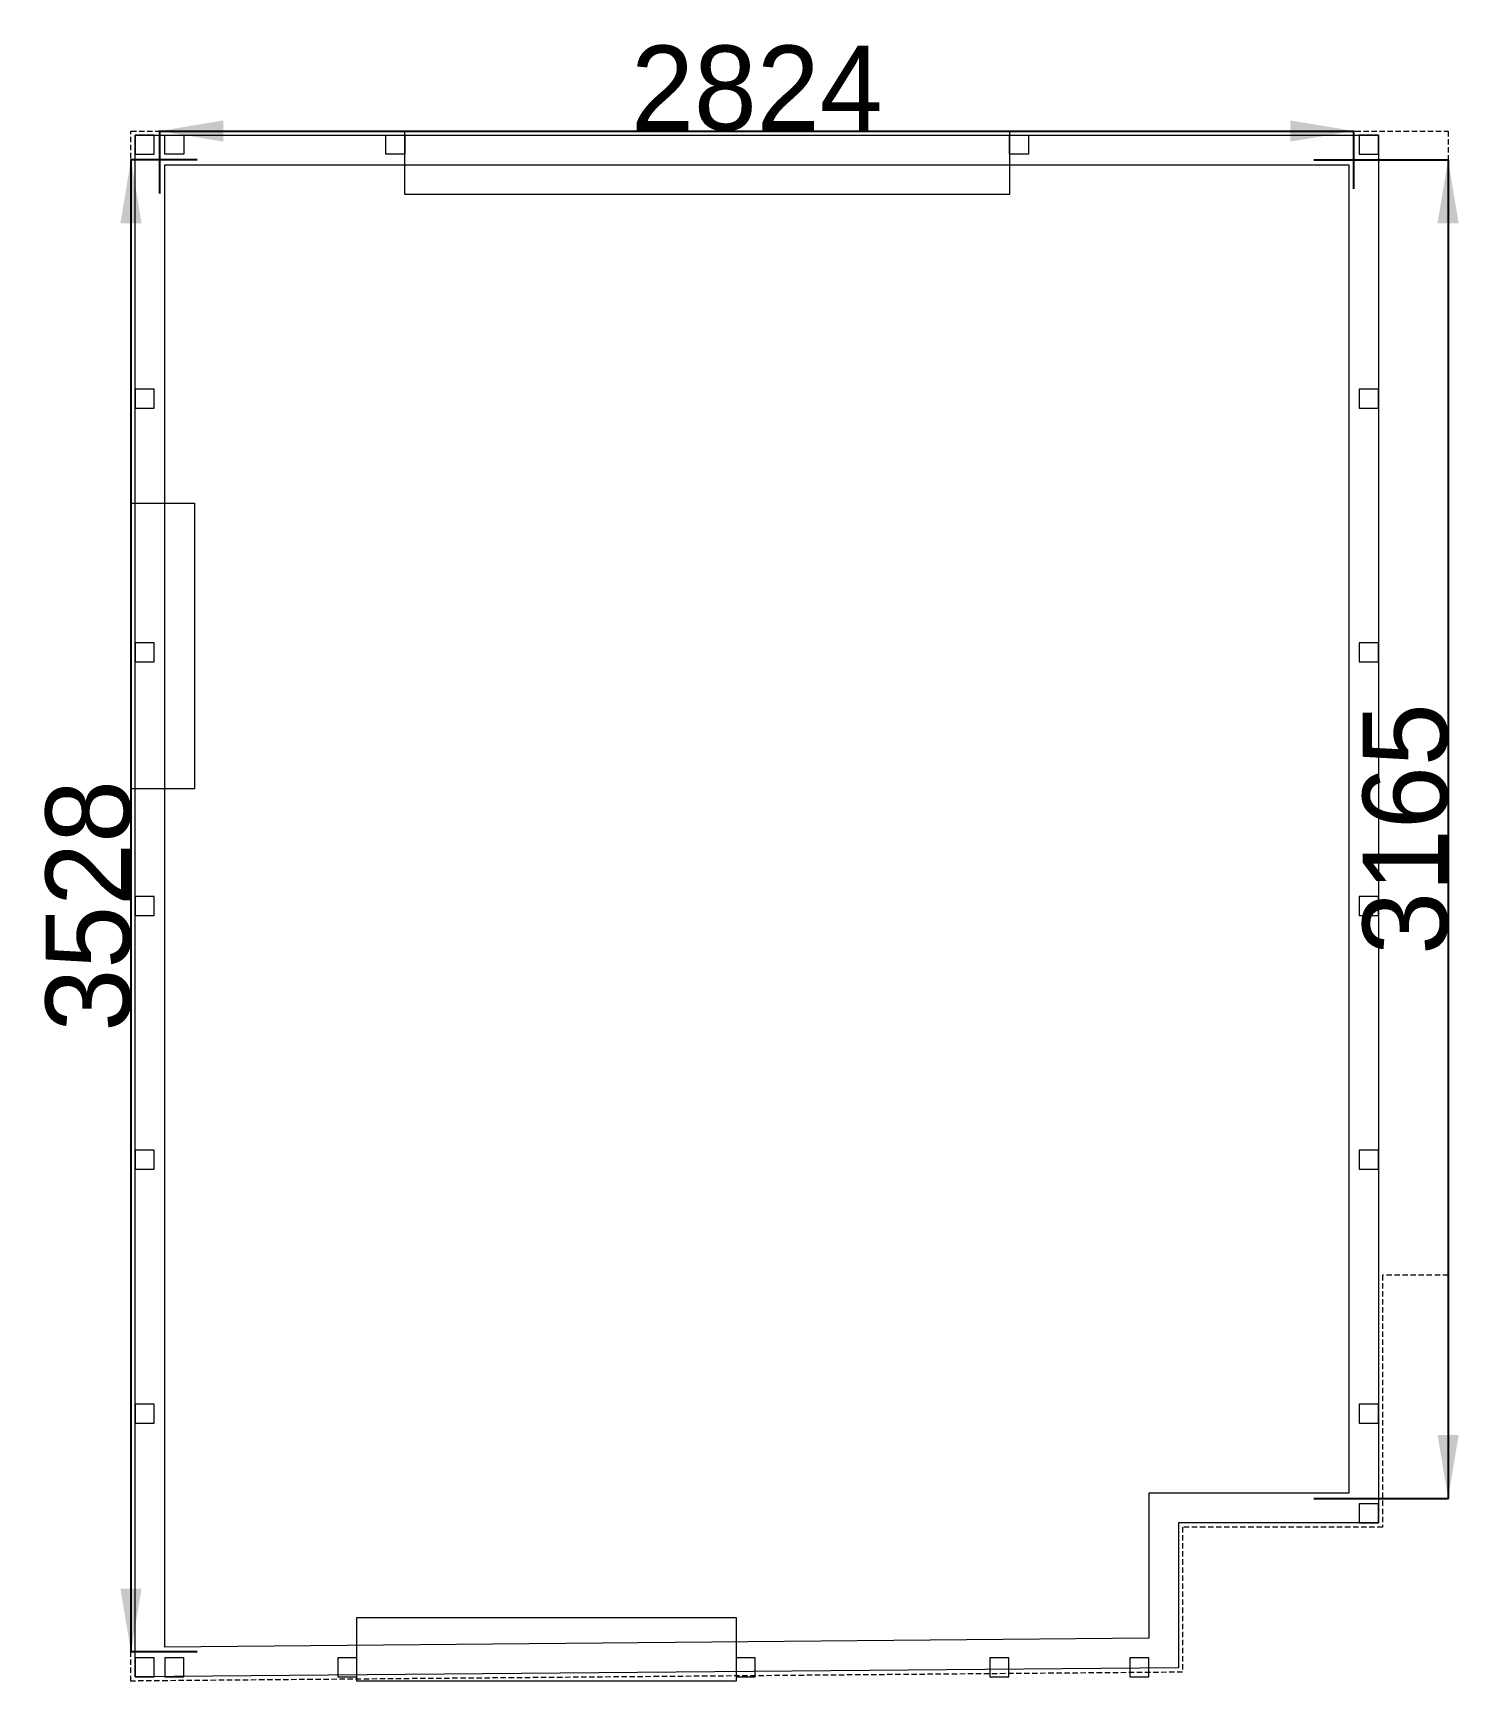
# Model space of a CAD drawing. Header units: millimetres. Extents: x -232 to 3146, y 0 to 3897.
import ezdxf

# ---------------------------------------------------------------- set-up
doc = ezdxf.new("R2010")
doc.units = ezdxf.units.MM
doc.linetypes.add('DASHED', pattern=[19.05, 12.7, -6.35])
for name, color, linetype, lineweight in [('CEMENT_WALL_REF', 9, 'DASHED', 0), ('DOOR_WINDOW_FRAMES', 6, 'CONTINUOUS', 0), ('INTERIOR_REFERENCE', 3, 'CONTINUOUS', 0), ('SERVICE_BOX_WATER', 6, 'CONTINUOUS', 0), ('STUD_TRACK_LINE', 5, 'CONTINUOUS', 0), ('STUDS_45', 2, 'CONTINUOUS', 0)]:
    doc.layers.add(name, color=color, linetype=linetype, lineweight=lineweight)
doc.layers.add('DIMENSIONS', color=16, linetype='CONTINUOUS', lineweight=0, true_color=0x800000)
doc.dimstyles.get("Standard").update_dxf_attribs({"dimtxt": 200, "dimasz": 150, "dimexe": 1.25, "dimexo": 0.625, "dimtad": 0, "dimtoh": 1, "dimdec": 0, "dimzin": 1, "dimdsep": 46, "dimtxsty": 'Standard', "dimcen": 0.09, "dimazin": 0, "dimtfac": 1, "dimtdec": 4, "dimtofl": 0, "dimtmove": 0, "dimatfit": 3, "dimfxl": 1, "dimtolj": 1, "dimtzin": 0, "dimarcsym": 0})

# ---------------------------------------------------------------- blocks, each defined once
blk = doc.blocks.new('*D1')
at = {"layer": 'DIMENSIONS', "color": 0, "linetype": 'ByBlock', "lineweight": -2}
for p, q in [((68, 3517.1), (68, 3666.2)), ((68, 3665), (2892, 3665)), ((2892, 3528.3), (2892, 3666.2))]:
    blk.add_line(p, q, dxfattribs=at)
for points in [[(68, 3665), (218, 3690), (218, 3640)], [(2892, 3665), (2742, 3640), (2742, 3690)]]:
    blk.add_solid(points, dxfattribs=at)
at = {"layer": 'DIMENSIONS', "color": 0, "linetype": 'CONTINUOUS', "lineweight": -2, "insert": (1480, 3765.6), "char_height": 200, "width": 577.778, "attachment_point": 5}
blk.add_mtext('2824', dxfattribs=at)
blk = doc.blocks.new('*D2')
at = {"layer": 'DIMENSIONS', "color": 0, "linetype": 'ByBlock', "lineweight": -2}
for p, q in [((156.7, 3597), (-1.3, 3597)), ((0, 3597), (0, 68.8)), ((156.6, 68.8), (-1.3, 68.8))]:
    blk.add_line(p, q, dxfattribs=at)
for points in [[(0, 3597), (25, 3447), (-25, 3447)], [(0, 68.8), (-25, 218.8), (25, 218.8)]]:
    blk.add_solid(points, dxfattribs=at)
at = {"layer": 'DIMENSIONS', "color": 0, "linetype": 'CONTINUOUS', "lineweight": -2, "insert": (-100.6, 1832.9), "char_height": 200, "width": 555.556, "attachment_point": 5, "rotation": 90}
blk.add_mtext('3528', dxfattribs=at)
blk = doc.blocks.new('*D3')
at = {"layer": 'DIMENSIONS', "color": 0, "linetype": 'ByBlock', "lineweight": -2}
for p, q in [((2797.5, 3597), (3116.2, 3597)), ((3115, 3597), (3115, 432)), ((2797.5, 432), (3116.2, 432))]:
    blk.add_line(p, q, dxfattribs=at)
for points in [[(3115, 3597), (3140, 3447), (3090, 3447)], [(3115, 432), (3090, 582), (3140, 582)]]:
    blk.add_solid(points, dxfattribs=at)
at = {"layer": 'DIMENSIONS', "color": 0, "linetype": 'CONTINUOUS', "lineweight": -2, "insert": (3014.4, 2014.5), "char_height": 200, "width": 511.111, "attachment_point": 5, "rotation": 90}
blk.add_mtext('3165', dxfattribs=at)

msp = doc.modelspace()

# ---------------------------------------------------------------- linework, layer by layer
at = {"layer": 'CEMENT_WALL_REF'}
msp.add_lwpolyline([(0, 0), (0, 3665), (3115, 3665), (3115, 960), (2960, 960), (2960, 364), (2487, 364), (2487, 21), (0, 0)], dxfattribs=at)
at = {"layer": 'DOOR_WINDOW_FRAMES'}
for points in [[(648, 3665), (2078, 3665), (2078, 3515), (648, 3515), (648, 3665)], [(534, 0), (534, 150), (1431, 150), (1431, 0), (534, 0)]]:
    msp.add_lwpolyline(points, dxfattribs=at)
at = {"layer": 'INTERIOR_REFERENCE'}
msp.add_lwpolyline([(10, 10), (10, 3655), (2950, 3655), (2950, 374), (2477, 374), (2477, 31), (10, 10)], dxfattribs=at)
at = {"layer": 'SERVICE_BOX_WATER'}
msp.add_lwpolyline([(0, 2110), (0, 2785), (150, 2785), (150, 2110), (0, 2110)], dxfattribs=at)
at = {"layer": 'STUD_TRACK_LINE'}
msp.add_lwpolyline([(80, 80), (80, 3585), (2880, 3585), (2880, 444), (2407, 444), (2407, 101), (80, 80)], dxfattribs=at)
at = {"layer": 'STUDS_45'}
for points in [[(10, 3610), (55, 3610), (55, 3655), (10, 3655)], [(80, 3655), (125, 3655), (125, 3610), (80, 3610)], [(603, 3655), (648, 3655), (648, 3610), (603, 3610)], [(2078, 3655), (2123, 3655), (2123, 3610), (2078, 3610)], [(2950, 3655), (2905, 3655), (2905, 3610), (2950, 3610)], [(10, 3010), (55, 3010), (55, 3055), (10, 3055)], [(2950, 3055), (2905, 3055), (2905, 3010), (2950, 3010)], [(10, 2410), (55, 2410), (55, 2455), (10, 2455)], [(2950, 2455), (2905, 2455), (2905, 2410), (2950, 2410)], [(10, 1810), (55, 1810), (55, 1855), (10, 1855)], [(2950, 1855), (2905, 1855), (2905, 1810), (2950, 1810)], [(10, 1210), (55, 1210), (55, 1255), (10, 1255)], [(2950, 1255), (2905, 1255), (2905, 1210), (2950, 1210)], [(10, 610), (55, 610), (55, 655), (10, 655)], [(2950, 655), (2905, 655), (2905, 610), (2950, 610)], [(2950, 419), (2905, 419), (2905, 374), (2950, 374)], [(10, 10), (55, 10), (55, 55), (10, 55)], [(80, 10), (125, 10), (125, 55), (80, 55)], [(489, 10), (534, 10), (534, 55), (489, 55)], [(1431, 10), (1476, 10), (1476, 55), (1431, 55)], [(2031, 10), (2076, 10), (2076, 55), (2031, 55)], [(2362, 10), (2407, 10), (2407, 55), (2362, 55)]]:
    msp.add_lwpolyline(points, close=True, dxfattribs=at)

# ---------------------------------------------------------------- dimensions: what is measured, and where the dimension line sits
at = {"layer": 'DIMENSIONS'}
dim = msp.add_linear_dim(base=(2892, 3665), p1=(68, 3516.5), p2=(2892, 3527.7), dimstyle='Standard', dxfattribs=at)
dim.commit()
dim.dimension.update_dxf_attribs({"geometry": '*D1', "text_midpoint": (1480, 3765.6)})
for base, p1, p2, picture, middle in [((0, 68.8), (157.3, 3597), (157.2, 68.8), '*D2', (-100.6, 1832.9)), ((3115, 432), (2796.8, 3597), (2796.8, 432), '*D3', (3014.4, 2014.5))]:
    dim = msp.add_linear_dim(base=base, p1=p1, p2=p2, angle=90, dimstyle='Standard', dxfattribs=at)
    dim.commit()
    dim.dimension.update_dxf_attribs({"geometry": picture, "text_midpoint": middle})

doc.saveas('drawing.dxf')
